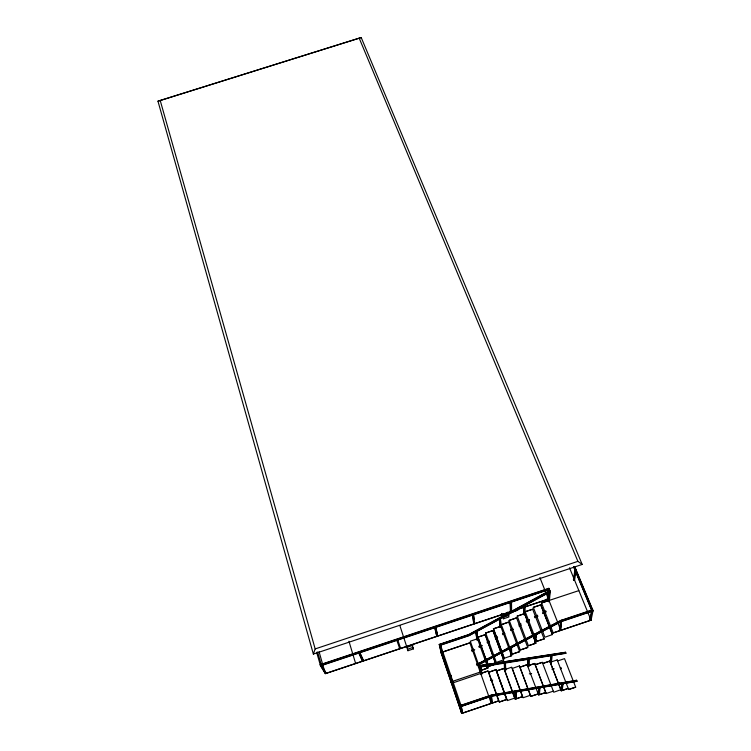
<?xml version="1.0" encoding="UTF-8"?>
<svg xmlns="http://www.w3.org/2000/svg" width="751" height="751" viewBox="0 0 751 751"><rect width="100%" height="100%" fill="white"/><g stroke="black" fill="none" stroke-linecap="round" stroke-linejoin="round"><path stroke-width="1.13" d="M515.252 699.059L522.527 696.609L515.252 699.162L515.252 692.215L516.153 691.915L515.815 691.004L514.923 691.305M516.153 691.915L516.125 698.768L515.815 691.004M516.566 617.838L509.206 620.429L516.566 617.838L527.746 647.465L520.293 649.972L509.206 620.298M523.513 613.905L517.186 616.158L523.513 614.036M517.833 609.352L517.824 610.253L511.853 612.253L511.844 611.361L325.343 673.694L320.414 665.621L548.333 589.516L547.507 599.298L547.864 589.967M519.439 665.921L530.328 695.304L523.09 697.745L512.285 668.437L519.439 665.921L530.854 696.346L539.087 693.689L539.415 694.572L539.997 687.709L539.115 688.01L538.551 694.957L545.724 692.544L538.561 694.863L527.118 664.682L520.002 667.179L527.118 664.682M519.654 651.652L512.229 654.149L519.654 651.652L508.634 622.091L501.302 624.672L508.634 622.091M520.293 649.972L527.746 647.465M523.869 605.944L524.02 614.722L524.911 614.421L524.808 604.517L523.898 604.818L524.02 614.722M524.808 604.517L524.573 613.548L535.069 640.932M525.221 611.708L532.647 609.23L525.221 611.708L534.984 637.27M527.906 659.462L527.643 665.94L534.731 663.452L527.653 665.837M535.097 635.139L535.012 643.429L535.153 634.079L536.073 633.778L535.904 643.25L528.422 645.757L535.914 643.119M528.723 660.232L528.826 666.409L527.972 666.691L528.272 659.275L529.145 658.984L528.826 666.409M533.332 607.352L540.786 604.865L533.332 607.352L544.879 637.233L552.436 634.567L540.786 604.865M530.854 696.346L538.063 693.915M535.82 638.003L536.073 633.778M536.627 641.392L544.137 638.866L536.627 641.392L535.81 639.27M578.833 590.624L541.509 602.969L548.99 600.471L560.809 630.239M538.223 693.98L538.777 687.109L539.65 686.818M547.948 588.906L549.291 591.91L548.437 601.654L549.338 601.354L550.211 591.6L548.897 588.305L320.151 664.682L325.014 672.661M542.269 662.344L535.219 664.719L542.269 662.344L553.731 692.225L560.847 689.718L549.76 661.03L542.729 663.499L549.751 661.143M440.518 645.222L469.131 635.646L550.183 591.891L548.897 588.305M548.812 592.351L548.437 601.654M548.906 591.3L549.854 590.699L468.821 634.764L439.335 644.63L460.41 706.747L491.623 696.233L576.862 681.345L576.561 680.256L491.276 695.097L460.053 705.611L461.405 712.436M548.587 596.895L548.39 599.138L513.844 610.694M548.774 594.783L549.225 589.497L320.555 665.855L316.64 652.281M549.356 596.256L549.732 592.051M552.436 634.567L540.776 605.006M553.309 691.173L546.184 693.483M574.646 566.432L593.037 610.694L591.046 620.213L553.215 632.905L591.075 620.082M550.192 662.185L550.999 654.759L551.854 654.478M551.328 655.623L550.511 663.03L551.356 662.748L552.192 655.341L551.328 655.623L550.999 654.759M551.262 659.782L551.356 662.748M560.593 628.221L561.016 624.888M560.79 630.371L561.617 620.176L561.955 621.377M557.158 659.941L551.178 661.96M557.571 660.983L564.517 658.646L575.679 687.156L568.648 689.531L557.167 659.829M573.698 580.448L575.135 570.535L576.055 570.234L574.59 580.148L573.698 580.448L574.768 569.652M574.881 574.872L575.2 572.656M592.126 612.337L592.652 609.774L560.687 620.486L478.134 663.865L479.307 667.188L565.794 653.323L565.494 652.243L480.753 665.452L478.988 666.278L479.88 665.977M565.794 653.323L565.494 652.243M561.795 684.18L560.903 689.897L561.748 689.615L562.086 690.479L563.184 683.626L562.837 682.743L561.973 683.034M562.114 687.325L562.48 685.034M576.862 681.345L576.561 680.256M575.679 687.156L568.667 689.427M573.708 567.08L592.051 611.286L590.173 620.392L589.798 619.491L591.722 610.084L573.755 566.78M313.364 654.074L315.167 648.92L160.226 100.512L361.203 37.55L582.185 564.442L313.364 654.074L157.963 101.178L361.203 37.55M548.934 591.009L468.793 634.52L439.279 644.386L441.109 652.61L461.734 713.45L498.673 700.89L461.715 713.356L441.081 652.497L469.891 642.847L491.295 703.377M439.626 645.513L441.381 653.361L442.245 653.07L440.462 644.978L469.103 635.393L550.211 591.6M471.515 650.244L473.571 649.146M478.734 646.414L480.79 645.316M486.977 642.03L489.042 640.932M495.228 637.646L497.293 636.548M502.447 633.806L504.512 632.708M510.699 629.422L512.755 628.324M518.941 625.039L521.006 623.94M526.16 621.199L529.258 619.556M534.412 616.815L537.509 615.172M542.663 612.431L545.752 610.788M527.052 620.908L529.117 619.81M473.881 650.019L471.816 651.117L474.745 649.728M479.044 647.278L482.133 645.635M487.296 642.894L489.361 641.805M495.547 638.519L497.613 637.421M502.766 634.679L504.832 633.591M511.027 630.296L513.093 629.207M526.498 622.081L528.563 620.993M534.759 617.697L537.847 616.055M543.011 613.323L546.108 611.68M479.908 646.986L481.973 645.888M495.397 638.772L497.453 637.674M510.877 630.549L512.942 629.46M519.129 626.165L521.194 625.076M527.39 621.79L529.455 620.692M535.651 617.406L537.716 616.308M542.87 613.567L545.968 611.924M478.134 663.865L560.65 620.767L592.595 610.056M478.866 664.166L476.81 665.236L476.5 664.363L478.547 663.283M484.714 660.063L486.77 658.993M491.905 656.308L493.961 655.229M500.128 652.009L502.184 650.939M508.343 647.719L510.398 646.639M515.533 643.954L517.589 642.884M523.757 639.664L525.813 638.585M531.98 635.365L534.027 634.295M540.194 631.075L542.25 629.995M548.418 626.775L550.474 625.705M508.202 647.953L510.258 646.883M540.063 631.309L542.119 630.23M549.319 626.475L551.375 625.405M500.448 652.891L502.503 651.821M515.871 644.846L517.927 643.776M524.095 640.556L526.151 639.476M532.318 636.257L534.374 635.186M548.765 627.676L550.821 626.597M575.05 567.822L592.98 610.976L561.016 621.687L478.453 664.776L561.053 621.415L593.037 610.694M500.307 653.135L502.363 652.065M533.21 635.956L535.266 634.886M560.218 667.921L561.053 667.639L561.382 668.493L560.546 668.775M460.1 705.818L491.295 695.304L576.524 680.462M461.734 713.45L460.372 706.55L491.605 696.027L576.909 681.129M491.576 698.74L491.858 702.176L490.966 702.467L490.478 696.759M506.7 699.453L499.359 702.025L506.7 699.453L495.97 669.704L488.723 672.258L495.97 669.704M515.796 697.867L514.923 698.167L514.923 692.45M563.184 683.626L562.311 683.917L561.222 690.873L568.31 688.385L561.241 690.77L549.76 661.03M476.622 630.549L475.73 630.849L476.96 639.918L477.824 639.627L476.941 631.431L476.05 631.732M493.454 628.756L500.757 626.315L511.638 655.689L504.24 658.289L493.454 628.756L504.24 658.289M493.454 628.878L500.757 626.437L500.542 620.927M500.204 627.47L499.509 617.998L500.204 627.47L501.077 627.179L500.41 617.697M492.956 630.615L485.681 633.055L492.947 630.493L503.677 659.922L492.947 630.493M486.892 662.138L477.946 637.073L485.202 634.642L495.791 664.006L485.202 634.642M477.965 637.195L485.212 634.764M441.109 652.61L469.891 642.847M535.51 634.999L536.43 634.689M589.798 619.491L590.708 619.181M510.305 647.062L511.215 646.761L511.553 647.672L511.638 655.811M511.553 647.672L510.642 647.972L510.746 655.989L510.323 648.216M487.296 660.326L486.395 660.627L487.07 668.24L486.075 659.725L486.977 659.416L487.296 660.326L487.962 668.061L480.649 670.512L470.295 641.185L477.514 638.763L487.568 666.869M476.5 664.363L477.364 664.072M510.417 655.097L511.309 654.797L511.215 646.761M479.307 667.188L481.072 666.353L565.832 653.098M485.672 632.933L496.308 662.401L503.677 659.81M494.74 664.363L488.45 666.475L494.731 664.25M504.25 662.138L505.132 661.838L505.461 662.729L505.676 670.174L504.813 670.455L504.578 663.03L505.461 662.729M480.631 670.408L487.953 667.949L487.634 667.057M451.98 681.767L451.107 682.068L449.567 674.802L450.469 674.501L451.332 678.66M498.683 700.993L488 670.99L451.529 683.363M481.757 673.206L488 670.99M496.636 670.859L503.865 668.437L514.651 698.12L507.338 700.589L496.646 670.972L503.865 668.437M522.527 696.712L511.684 667.17L504.503 669.695L504.287 663.199M315.167 648.92L577.894 561.354L582.185 564.442M573.342 579.584L574.233 579.284M320.292 664.917L548.868 588.596M524.236 605.71L525.146 605.409M510.37 610.723L510.248 601.495L510.699 611.605L510.37 610.723L511.271 610.422L511.187 602.34M547.16 598.425L548.052 598.125M548.408 599.007L325.277 673.581L319.081 651.755M508.906 615.332L503.442 617.162L503.489 618.768L508.934 616.947L507.695 612.103M499.847 618.88L500.739 618.58M407.934 650.723L413.407 648.892L412.966 647.418L407.464 649.258L407.934 650.723L406.394 645.963M157.963 101.178L160.226 100.512M557.251 683.053L559.551 682.65M549.554 685.344L551.844 684.931M551.901 669.179L554.191 668.794M490.441 680.472L492.731 680.087M529.342 673.9L531.633 673.516M565.456 652.469L480.753 665.452L481.898 674.032L481.025 674.332L480.18 666.653L479.025 663.565M321.081 664.372L326.187 673.281L321.494 665.546L317.57 651.952M355.645 663.565L348.943 641.241M358.959 653.173L362.545 661.124L358.48 652.168M359.222 38.217L577.894 561.354M569.502 567.812L591.046 620.213M539.894 577.575L547.977 597.927M541.509 602.969L553.215 632.905M532.647 609.23L544.128 638.988M524.573 613.68L534.646 639.965M517.186 616.027L528.422 645.757M534.731 663.452L546.174 693.586M534.731 663.565L545.724 692.544M511.271 610.422L511.6 611.305L511.515 602.086M538.777 687.109L539.115 688.01M502.231 613.933L503.039 616.083M501.499 613.426L503.489 618.768M501.292 624.55L512.229 654.149M505.676 670.174L505.132 661.838M504.503 669.582L515.252 699.162M495.97 669.817L506.7 699.547M473.383 613.802L474.707 623.64L474.388 622.748M477.946 637.073L488.441 666.362M488.713 672.145L499.359 702.025M476.96 639.918L475.852 631.873M491.623 696.233L491.295 695.304M490.713 696.543L490.384 695.614M491.858 702.176L492.177 703.086L491.605 696.027M478.105 663.64L479.279 666.954M396.866 640.378L399.729 648.695L399.438 647.794L400.339 647.493L400.63 648.395L397.504 639.139L397.795 640.068M440.462 644.978L460.964 705.311M439.279 644.386L460.372 706.55M462.287 712.136L462.597 713.056L461.321 706.447M411.989 644.546L413.407 648.892M399.842 625.489L406.92 647.334L412.937 645.316L412.693 644.499M434.876 627.686L436.81 636.304L434.81 627.845M440.462 645.456L441.457 649.953M451.032 681.87L480.199 672.079M461.217 706.616L462.081 711.037M469.103 635.393L468.821 634.764M473.505 614.919L474.012 619.397M480.002 667.048L480.715 673.553M481.006 667.808L481.579 673.149M476.735 631.572L477.063 634.661M477.289 636.707L477.523 638.885M487.07 660.514L487.54 665.968M490.694 696.337L491.304 703.48M560.687 620.486L559.899 630.54L560.687 620.486M450.778 675.412L449.877 675.712L451.407 682.959L452.29 682.659L450.778 675.412M363.184 659.913L359.41 651.859L363.456 660.824L363.184 659.913M472.783 615.022L472.454 614.111L473.806 623.94L472.783 615.022M435.796 627.376L435.486 626.456L437.72 636.003L435.796 627.376"/></g></svg>
